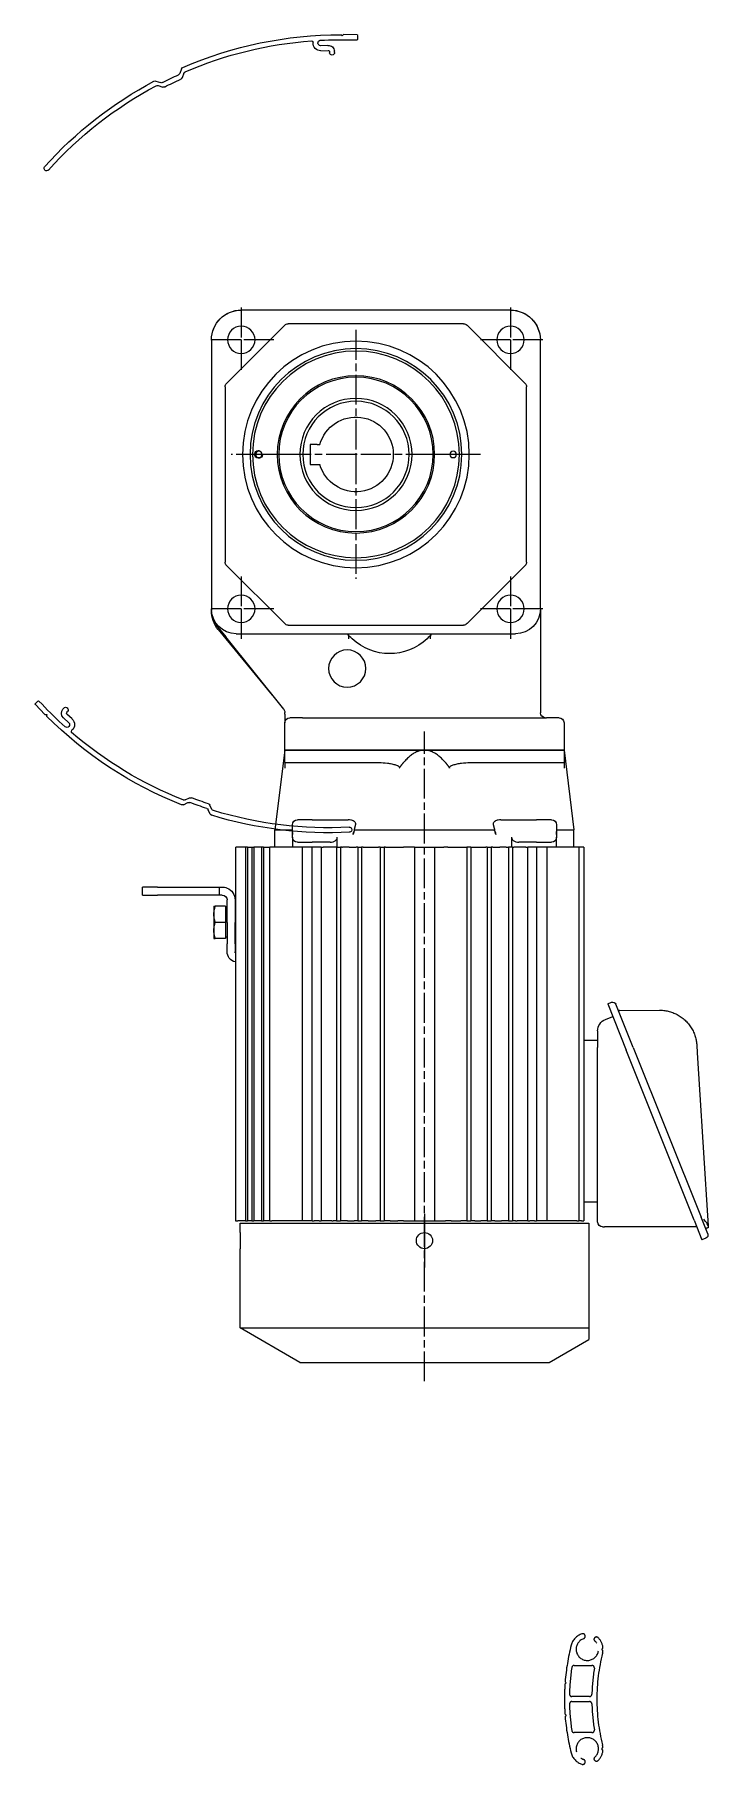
# Model space of a CAD drawing. Header units: millimetres. Extents: x 150937 to 394412, y 327166 to 584759.
# Drawn here: x 246488 to 246758, y 387586 to 388281 of the extents above; entities that cross this region are included whole.
import ezdxf

# ---------------------------------------------------------------- set-up
doc = ezdxf.new("R2010")
doc.units = ezdxf.units.MM
doc.linetypes.add('AM_ISO08W050', pattern=[18, 12, -1.5, 3, -1.5])
doc.linetypes.add('CENTER2', pattern=[28.575, 19.05, -3.175, 3.175, -3.175])
for name, color, linetype in [('1', 2, 'CENTER2'), ('AM_4', 3, 'Continuous'), ('AM_7', 4, 'AM_ISO08W050'), ('AM_VIS', 7, 'Continuous')]:
    doc.layers.add(name, color=color, linetype=linetype)

# ---------------------------------------------------------------- blocks, each defined once
blk = doc.blocks.new('sef')
for p, q in [((8556.46, 2349.95), (8556.44, 2351.3)), ((8556.73, 2351.61), (8562.25, 2351.71)), ((8558.54, 2349.63), (8556.77, 2349.65)), ((8562.25, 2351.71), (8562.76, 2351.22)), ((8562.76, 2351.22), (8563.25, 2351.73)), ((8565.8, 2344.54), (8565.83, 2345.04)), ((8567.83, 2344.92), (8567.8, 2344.42)), ((8571.25, 2345.27), (8568.35, 2345.39)), ((8568.47, 2347.38), (8571.37, 2347.27)), ((8626.32, 2336.18), (8627, 2334.36)), ((8627.2, 2337.99), (8627.87, 2336.17)), ((8636.6, 2331.24), (8634.75, 2330.63)), ((8637.46, 2333.05), (8635.62, 2332.44))]:
    blk.add_line(p, q)
for centre, radius, start, end in [((8556.74, 2351.31), 0.3, 91.09406, 181.15622), ((8556.76, 2349.95), 0.3, 181.15622, 270.92095), ((8563.15, 2191.7), 157.99, 86.97274, 91.67354), ((8563.15, 2191.7), 160, 66.61584, 89.97313), ((8571.43, 2348.27), 3, 266.60979, 4.823), ((8571.33, 2348.38), 1.11, 272.01301, 81.28653), ((8575.31, 2348.42), 0.901, 112.32863, 173.60781), ((8563.15, 2191.7), 157.99, 66.64721, 85.71093), ((8566.8, 2344.48), 1, 176.60979, 356.60979), ((8568.32, 2344.89), 2.5, 86.60979, 176.60979), ((8568.32, 2344.89), 0.5, 86.60979, 176.60979), ((8625.38, 2335.84), 1, 20.34237, 66.64721), ((8626.26, 2337.65), 1, 20.10135, 66.61584), ((8627.94, 2334.71), 1, 200.34237, 245.62898), ((8628.81, 2336.51), 1, 200.10135, 245.61148), ((8563.15, 2191.7), 157.99, 63.0138, 65.61148), ((8563.15, 2191.7), 155.99, 62.9963, 65.62898), ((8634.44, 2331.58), 1, 242.9963, 288.28291), ((8635.3, 2333.39), 1, 243.0138, 288.52393), ((8636.91, 2330.29), 1, 61.97807, 108.28291), ((8563.15, 2191.7), 157.99, 41.95912, 61.97807), ((8637.78, 2332.11), 1, 62.00944, 108.52393), ((8563.15, 2191.7), 160, 41.92245, 62.00944), ((8681.36, 2298.04), 1.01, 219.79272, 50.02221)]:
    blk.add_arc(centre, radius, start, end)
blk = doc.blocks.new('wefewf')
at = {"layer": '1'}
for points in [[(29174.43, -483.11, 0.317583), (29175.37, -483.78, 0.525667), (29176.39, -482.48, 0.26023), (29171.78, -478.13, 0.042202), (29157.15, -475.72), (29156.69, -476.18), (29156.15, -475.64, 0.016952), (29150.19, -475.44, 0.016952), (29144.23, -475.64), (29143.69, -476.18), (29143.22, -475.72, 0.042202), (29128.59, -478.13, 0.260031), (29123.99, -482.48, 0.506732), (29124.94, -483.78, 0.334191), (29125.95, -483.12, -3.653755), (29126.83, -487.61, 0.191193), (29126.17, -487.28, 0.633527), (29125.54, -488.98, 0.182471), (29129.71, -490.91), (29130.19, -490.43), (29130.67, -490.91, 0.043451), (29131.78, -490.73, -0.062062), (29150.19, -488.44, -0.062062), (29168.59, -490.73, 0.043451), (29169.71, -490.91), (29170.19, -490.43), (29170.67, -490.91, 0.182471), (29174.83, -488.98, 0.633527), (29174.21, -487.28, 0.191193), (29173.55, -487.61, -3.651156)], [(29148.21, -486.47, 0.03384), (29137.85, -487.44, -0.46218), (29136.69, -486.45), (29136.69, -479.36, -0.371616), (29137.54, -478.38, -0.031026), (29148.16, -477.46, -0.421123), (29149.19, -478.46), (29149.19, -485.47, -0.406722)], [(29151.19, -485.47), (29151.19, -478.46, -0.421123), (29152.21, -477.46, -0.031026), (29162.83, -478.38, -0.371616), (29163.69, -479.36), (29163.69, -486.45, -0.46218), (29162.53, -487.44, 0.03384), (29152.16, -486.47, -0.406722)]]:
    blk.add_lwpolyline(points, format="xyb", close=True, dxfattribs=at)
blk = doc.blocks.new('akk')
at = {"layer": 'AM_4'}
blk.add_arc((4724.37, -9121.9), 1.59, 260, 190, dxfattribs=at)
at = {"layer": 'AM_7'}
for p, q in [((4678.37, -9114.9), (4678.37, -9101.9)), ((4786.37, -9114.9), (4786.37, -9101.9)), ((4665.37, -9114.9), (4678.37, -9114.9)), ((4678.37, -9127.9), (4678.37, -9114.9)), ((4678.37, -9114.9), (4691.37, -9114.9)), ((4678.37, -9114.9), (4678.37, -9114.9)), ((4678.37, -9114.9), (4678.37, -9114.9)), ((4724.37, -9160.9), (4724.37, -9110.9)), ((4724.37, -9121.9), (4724.37, -9113.1)), ((4773.37, -9114.9), (4786.37, -9114.9)), ((4786.37, -9127.9), (4786.37, -9114.9)), ((4786.37, -9114.9), (4799.37, -9114.9)), ((4786.37, -9114.9), (4786.37, -9114.9)), ((4786.37, -9114.9), (4786.37, -9114.9)), ((4724.37, -9130.7), (4724.37, -9121.9)), ((4724.37, -9121.9), (4724.37, -9121.9)), ((4724.37, -9121.9), (4724.37, -9121.9)), ((4674.37, -9160.9), (4724.37, -9160.9)), ((4724.37, -9210.9), (4724.37, -9160.9)), ((4724.37, -9160.9), (4774.37, -9160.9)), ((4724.37, -9160.9), (4724.37, -9160.9)), ((4724.37, -9160.9), (4724.37, -9160.9)), ((4724.37, -9199.9), (4724.37, -9191.1)), ((5096.62, -9188.4), (4835.62, -9188.4)), ((5029.37, -9188.4), (5040.12, -9188.4)), ((5040.12, -9188.4), (5050.87, -9188.4)), ((5040.12, -9188.4), (5040.12, -9188.4)), ((5040.12, -9188.4), (5040.12, -9188.4)), ((4724.37, -9208.7), (4724.37, -9199.9)), ((4724.37, -9199.9), (4724.37, -9199.9)), ((4724.37, -9199.9), (4724.37, -9199.9)), ((4678.37, -9222.9), (4678.37, -9209.9)), ((4786.37, -9222.9), (4786.37, -9209.9)), ((4665.37, -9222.9), (4678.37, -9222.9)), ((4678.37, -9235.9), (4678.37, -9222.9)), ((4678.37, -9222.9), (4691.37, -9222.9)), ((4678.37, -9222.9), (4678.37, -9222.9)), ((4678.37, -9222.9), (4678.37, -9222.9)), ((4773.37, -9222.9), (4786.37, -9222.9)), ((4786.37, -9235.9), (4786.37, -9222.9)), ((4786.37, -9222.9), (4799.37, -9222.9)), ((4786.37, -9222.9), (4786.37, -9222.9)), ((4786.37, -9222.9), (4786.37, -9222.9))]:
    blk.add_line(p, q, dxfattribs=at)
at = {"layer": 'AM_VIS'}
for p, q in [((4901.32, -9075.2), (4898.12, -9075.2)), ((4898.12, -9078), (4898.12, -9075.2)), ((4898.12, -9081.29), (4898.12, -9078)), ((4901.32, -9075.2), (4901.32, -9078)), ((4901.32, -9078), (4901.32, -9081.29)), ((4898.12, -9081.29), (4898.12, -9106.21)), ((4901.32, -9106.21), (4901.32, -9081.29)), ((4678.37, -9102.9), (4678.42, -9102.9)), ((4678.42, -9102.9), (4786.42, -9102.9)), ((4786.42, -9102.9), (4787.07, -9102.9)), ((4793.7, -9105.53), (4797.65, -9108.69)), ((4794.7, -9105.64), (4821, -9127.3)), ((4901.32, -9106.21), (4898.12, -9106.21)), ((4898.12, -9106.21), (4898.12, -9107.2)), ((4901.32, -9107.2), (4901.32, -9106.21)), ((4905.82, -9103.9), (4918.82, -9103.9)), ((4905.82, -9103.9), (4905.82, -9104.48)), ((4905.82, -9108.6), (4905.82, -9104.48)), ((4912.32, -9108.6), (4912.32, -9104.48)), ((4918.82, -9103.9), (4918.82, -9104.48)), ((4918.82, -9108.6), (4918.82, -9104.48)), ((4666.37, -9222.9), (4666.37, -9114.9)), ((4666.42, -9222.9), (4666.42, -9114.9)), ((4672.5, -9132.31), (4695.83, -9108.99)), ((4697.25, -9108.4), (4767.59, -9108.4)), ((4769, -9108.99), (4792.33, -9132.31)), ((4796.42, -9112.9), (4796.42, -9224.9)), ((4826.74, -9131.96), (4797.65, -9108.69)), ((4882.12, -9112.51), (5032.12, -9112.51)), ((4882.12, -9112.51), (4882.12, -9112.79)), ((4882.12, -9113.53), (4882.12, -9112.79)), ((4882.12, -9116.59), (4882.12, -9113.53)), ((4912.32, -9109.2), (4903.32, -9109.2)), ((4903.32, -9112.4), (4912.32, -9112.4)), ((4905.82, -9108.6), (4912.32, -9108.6)), ((4906.5, -9108.6), (4906.5, -9109.2)), ((4908.32, -9112.4), (4908.32, -9112.51)), ((4912.32, -9108.6), (4918.82, -9108.6)), ((4912.32, -9109.2), (4920.98, -9109.2)), ((4920.98, -9112.4), (4912.32, -9112.4)), ((4916.32, -9112.4), (4916.32, -9112.51)), ((4918.13, -9108.6), (4918.13, -9109.2)), ((4923.58, -9109.2), (4920.98, -9109.2)), ((4920.98, -9112.4), (4923.58, -9112.4)), ((4924.12, -9109.2), (4923.58, -9109.2)), ((4923.58, -9112.4), (4924.12, -9112.4)), ((5032.12, -9112.51), (5032.12, -9112.79)), ((5032.12, -9112.79), (5032.12, -9113.53)), ((5032.12, -9116.59), (5032.12, -9113.53)), ((5033.12, -9114.4), (5033.12, -9254.4)), ((5036.87, -9114.4), (5033.12, -9114.4)), ((5075.12, -9114.4), (5043.37, -9114.4)), ((5075.12, -9114.4), (5075.12, -9254.4)), ((5089.12, -9138.4), (5075.12, -9114.4)), ((4882.12, -9116.59), (5032.12, -9116.59)), ((4882.12, -9117.39), (4882.12, -9116.59)), ((4882.12, -9117.39), (5032.12, -9117.39)), ((4882.12, -9117.39), (4882.12, -9119.17)), ((4882.12, -9119.17), (5032.12, -9119.17)), ((4882.12, -9119.17), (4882.12, -9119.92)), ((4882.12, -9119.92), (5032.12, -9119.92)), ((4882.12, -9123.04), (4882.12, -9119.92)), ((5032.12, -9116.59), (5032.12, -9117.39)), ((5032.12, -9119.17), (5032.12, -9117.39)), ((5032.12, -9119.17), (5032.12, -9119.92)), ((5032.12, -9123.04), (5032.12, -9119.92)), ((4843.12, -9132.4), (4875.12, -9128.4)), ((4882.12, -9128.4), (4875.12, -9128.4)), ((4875.12, -9128.4), (4875.12, -9135.17)), ((4882.12, -9123.04), (5032.12, -9123.04)), ((4882.12, -9123.84), (4882.12, -9123.04)), ((4882.12, -9123.84), (5032.12, -9123.84)), ((4882.12, -9123.84), (4882.12, -9126.4)), ((5032.12, -9126.4), (4882.12, -9126.4)), ((4882.12, -9127.2), (4882.12, -9126.4)), ((4882.12, -9139.34), (4882.12, -9127.2)), ((5032.12, -9123.04), (5032.12, -9123.84)), ((5032.12, -9126.4), (5032.12, -9123.84)), ((5032.12, -9126.4), (5032.12, -9127.2)), ((5032.12, -9139.34), (5032.12, -9127.2)), ((4671.92, -9204.07), (4671.92, -9133.73)), ((4792.92, -9133.73), (4792.92, -9204.07)), ((4828.65, -9132.4), (4827.99, -9132.4)), ((4828.65, -9132.4), (4832.12, -9132.4)), ((4830.12, -9139.4), (4830.12, -9134.4)), ((4843.12, -9132.4), (4832.12, -9132.4)), ((4848.12, -9132.4), (4843.12, -9132.4)), ((4843.12, -9139.4), (4843.12, -9132.4)), ((4843.12, -9132.4), (4843.12, -9139.4)), ((4848.12, -9132.4), (4848.12, -9139.4)), ((4848.12, -9132.4), (4850.37, -9132.4)), ((4878.12, -9135.4), (4873.12, -9135.4)), ((4878.12, -9135.4), (4882.12, -9135.4)), ((4720.37, -9142.6), (4728.37, -9142.6)), ((4720.37, -9145.41), (4720.37, -9142.6)), ((4728.37, -9142.6), (4728.37, -9145.41)), ((4830.12, -9139.4), (4830.12, -9237.4)), ((4843.12, -9139.4), (4843.12, -9188.4)), ((4843.12, -9237.4), (4843.12, -9139.4)), ((4848.12, -9139.4), (4848.12, -9170.18)), ((4871.12, -9143.4), (4871.12, -9137.4)), ((4880.12, -9137.4), (4880.12, -9143.4)), ((4882.12, -9139.34), (5032.12, -9139.34)), ((4882.12, -9141.21), (4882.12, -9139.34)), ((4882.12, -9143.4), (4882.12, -9141.21)), ((5032.12, -9143.4), (5032.12, -9139.34)), ((5089.12, -9138.4), (5089.12, -9188.4)), ((4720.37, -9145.41), (4720.37, -9146.44)), ((4728.37, -9145.41), (4728.37, -9146.44)), ((4871.12, -9143.4), (4871.12, -9157.75)), ((4880.12, -9150.57), (4880.12, -9143.4)), ((5032.12, -9143.4), (4882.12, -9143.4)), ((4882.12, -9144.2), (4882.12, -9143.4)), ((4882.12, -9146.1), (4882.12, -9144.2)), ((4882.12, -9146.9), (4882.12, -9146.1)), ((4882.12, -9146.9), (5032.12, -9146.9)), ((4882.12, -9146.9), (4882.12, -9147.78)), ((4882.12, -9148.72), (4882.12, -9147.78)), ((4882.12, -9152.54), (4882.12, -9148.72)), ((5032.12, -9143.4), (5032.12, -9144.2)), ((5032.12, -9146.1), (5032.12, -9144.2)), ((5032.12, -9146.1), (5032.12, -9146.9)), ((5032.12, -9147.78), (5032.12, -9146.9)), ((5032.12, -9149.88), (5032.12, -9147.78)), ((4882.12, -9153.43), (4878.12, -9153.43)), ((4882.12, -9153.11), (4882.12, -9152.54)), ((4882.12, -9153.11), (5032.12, -9153.11)), ((4882.12, -9153.11), (4882.12, -9154.7)), ((4882.12, -9154.7), (5032.12, -9154.7)), ((4882.12, -9155.27), (4882.12, -9154.7)), ((4882.12, -9155.27), (4882.12, -9155.57)), ((4882.12, -9158.2), (4882.12, -9155.57)), ((5032.12, -9151.19), (5032.12, -9149.88)), ((5032.12, -9151.19), (5032.12, -9151.83)), ((5032.12, -9152.43), (5032.12, -9151.83)), ((5032.12, -9153.11), (5032.12, -9152.43)), ((5032.12, -9153.11), (5032.12, -9154.7)), ((5032.12, -9155.27), (5032.12, -9154.7)), ((5032.12, -9157.52), (5032.12, -9155.27)), ((4875.12, -9160.71), (4875.12, -9216.1)), ((4882.12, -9158.2), (4882.12, -9160.14)), ((4882.12, -9160.14), (4882.12, -9160.94)), ((4882.12, -9161.6), (4882.12, -9160.94)), ((4882.12, -9161.6), (5032.12, -9161.6)), ((4882.12, -9161.6), (4882.12, -9163.2)), ((4882.12, -9163.2), (5032.12, -9163.2)), ((4882.12, -9163.78), (4882.12, -9163.2)), ((5032.12, -9157.52), (5032.12, -9160.14)), ((5032.12, -9160.94), (5032.12, -9160.14)), ((5032.12, -9161.6), (5032.12, -9160.94)), ((5032.12, -9161.6), (5032.12, -9163.2)), ((5032.12, -9163.78), (5032.12, -9163.2)), ((4882.12, -9163.78), (4882.12, -9165.83)), ((4882.12, -9165.83), (4882.12, -9168.94)), ((4882.12, -9168.94), (4882.12, -9169.96)), ((4882.12, -9170.6), (4882.12, -9169.96)), ((5032.12, -9165.83), (5032.12, -9163.78)), ((5032.12, -9165.83), (5032.12, -9168.94)), ((5032.12, -9169.96), (5032.12, -9168.94)), ((5032.12, -9170.6), (5032.12, -9169.96)), ((4882.12, -9170.6), (5032.12, -9170.6)), ((4882.12, -9170.6), (4882.12, -9172.2)), ((4882.12, -9172.2), (5032.12, -9172.2)), ((4882.12, -9172.8), (4882.12, -9172.2)), ((4882.12, -9172.8), (4882.12, -9174.63)), ((4882.12, -9174.63), (4882.12, -9177.75)), ((5032.12, -9170.6), (5032.12, -9172.2)), ((5032.12, -9172.8), (5032.12, -9172.2)), ((5032.12, -9174.63), (5032.12, -9172.8)), ((5032.12, -9174.63), (5032.12, -9177.75)), ((4882.12, -9177.75), (4882.12, -9178.99)), ((4882.12, -9178.99), (4882.12, -9179.97)), ((4882.12, -9180.68), (4882.12, -9179.97)), ((4882.12, -9184.4), (4882.12, -9180.68)), ((4882.12, -9184.4), (5032.12, -9184.4)), ((4882.12, -9184.4), (4882.12, -9192.4)), ((5032.12, -9178.99), (5032.12, -9177.75)), ((5032.12, -9179.97), (5032.12, -9178.99)), ((5032.12, -9179.97), (5032.12, -9180.68)), ((5032.12, -9180.68), (5032.12, -9184.4)), ((5032.12, -9184.4), (5032.12, -9192.4)), ((4843.12, -9188.4), (4843.12, -9237.4)), ((5089.12, -9188.4), (5089.12, -9238.4)), ((4882.12, -9192.4), (5032.12, -9192.4)), ((4882.12, -9192.4), (4882.12, -9196.12)), ((4882.12, -9196.83), (4882.12, -9196.12)), ((4882.12, -9197.81), (4882.12, -9196.83)), ((4882.12, -9197.81), (4882.12, -9199.05)), ((5032.12, -9192.4), (5032.12, -9196.12)), ((5032.12, -9196.12), (5032.12, -9196.83)), ((5032.12, -9197.81), (5032.12, -9196.83)), ((5032.12, -9199.05), (5032.12, -9197.81)), ((4882.12, -9199.05), (4882.12, -9202.93)), ((4882.12, -9202.93), (4882.12, -9204.78)), ((4882.12, -9204.78), (4882.12, -9205.4)), ((5032.12, -9199.05), (5032.12, -9202.93)), ((5032.12, -9204.78), (5032.12, -9202.93)), ((5032.12, -9205.4), (5032.12, -9204.78)), ((4695.83, -9228.81), (4672.5, -9205.49)), ((4792.33, -9205.49), (4769, -9228.81)), ((4848.12, -9206.62), (4848.12, -9237.4)), ((4882.12, -9205.4), (5032.12, -9205.4)), ((4882.12, -9206.98), (4882.12, -9205.4)), ((4882.12, -9206.98), (5032.12, -9206.98)), ((4882.12, -9206.98), (4882.12, -9207.62)), ((4882.12, -9207.62), (4882.12, -9208.62)), ((4882.12, -9208.62), (4882.12, -9210.97)), ((4882.12, -9210.97), (4882.12, -9213.02)), ((5032.12, -9205.4), (5032.12, -9206.98)), ((5032.12, -9207.62), (5032.12, -9206.98)), ((5032.12, -9208.62), (5032.12, -9207.62)), ((5032.12, -9208.62), (5032.12, -9210.97)), ((5032.12, -9213.02), (5032.12, -9210.97)), ((4871.12, -9219.05), (4871.12, -9233.4)), ((4882.12, -9213.6), (4882.12, -9213.02)), ((4882.12, -9213.6), (5032.12, -9213.6)), ((4882.12, -9213.6), (4882.12, -9215.2)), ((4882.12, -9215.2), (5032.12, -9215.2)), ((4882.12, -9215.86), (4882.12, -9215.2)), ((4882.12, -9215.86), (4882.12, -9216.66)), ((4882.12, -9216.66), (4882.12, -9218.6)), ((4882.12, -9221.23), (4882.12, -9218.6)), ((5032.12, -9213.6), (5032.12, -9213.02)), ((5032.12, -9213.6), (5032.12, -9215.2)), ((5032.12, -9215.86), (5032.12, -9215.2)), ((5032.12, -9216.66), (5032.12, -9215.86)), ((5032.12, -9216.66), (5032.12, -9219.28)), ((4878.12, -9223.38), (4882.12, -9223.38)), ((4882.12, -9221.23), (4882.12, -9221.53)), ((4882.12, -9221.53), (4882.12, -9222.1)), ((4882.12, -9222.1), (5032.12, -9222.1)), ((4882.12, -9223.7), (4882.12, -9222.1)), ((4882.12, -9223.7), (5032.12, -9223.7)), ((4882.12, -9223.7), (4882.12, -9224.26)), ((4882.12, -9228.08), (4882.12, -9224.26)), ((5032.12, -9221.53), (5032.12, -9219.28)), ((5032.12, -9222.1), (5032.12, -9221.53)), ((5032.12, -9222.1), (5032.12, -9223.7)), ((5032.12, -9224.37), (5032.12, -9223.7)), ((5032.12, -9224.97), (5032.12, -9224.37)), ((5032.12, -9224.97), (5032.12, -9225.61)), ((5032.12, -9226.92), (5032.12, -9225.61)), ((4767.59, -9229.4), (4697.25, -9229.4)), ((4880.12, -9233.4), (4880.12, -9226.23)), ((4882.12, -9229.02), (4882.12, -9228.08)), ((4882.12, -9229.02), (4882.12, -9229.9)), ((5032.12, -9229.9), (4882.12, -9229.9)), ((4882.12, -9230.7), (4882.12, -9229.9)), ((4882.12, -9232.6), (4882.12, -9230.7)), ((4882.12, -9233.4), (4882.12, -9232.6)), ((5032.12, -9229.02), (5032.12, -9226.92)), ((5032.12, -9229.9), (5032.12, -9229.02)), ((5032.12, -9229.9), (5032.12, -9230.7)), ((5032.12, -9232.6), (5032.12, -9230.7)), ((5032.12, -9232.6), (5032.12, -9233.4)), ((4678.42, -9234.9), (4678.37, -9234.9)), ((4786.42, -9234.9), (4678.42, -9234.9)), ((4786.42, -9234.9), (4793.05, -9234.9)), ((4793.05, -9234.9), (4828.12, -9234.9)), ((4830.12, -9242.4), (4830.12, -9237.4)), ((4843.12, -9244.4), (4843.12, -9237.4)), ((4843.12, -9237.4), (4843.12, -9244.4)), ((4848.12, -9237.4), (4848.12, -9244.4)), ((4871.12, -9239.4), (4871.12, -9233.4)), ((4880.12, -9233.4), (4880.12, -9239.4)), ((4882.12, -9233.4), (5032.12, -9233.4)), ((4882.12, -9235.59), (4882.12, -9233.4)), ((4882.12, -9237.46), (4882.12, -9235.59)), ((4882.12, -9249.6), (4882.12, -9237.46)), ((4882.12, -9237.46), (5032.12, -9237.46)), ((5032.12, -9237.46), (5032.12, -9233.4)), ((5032.12, -9249.6), (5032.12, -9237.46)), ((5089.12, -9238.4), (5079.78, -9254.4)), ((4832.12, -9244.4), (4843.12, -9244.4)), ((4843.12, -9244.4), (4848.12, -9244.4)), ((4843.12, -9244.4), (4875.12, -9248.4)), ((4848.12, -9244.4), (4850.37, -9244.4)), ((4873.12, -9241.4), (4878.12, -9241.4)), ((4875.12, -9241.63), (4875.12, -9248.4)), ((4882.12, -9241.4), (4878.12, -9241.4)), ((4882.12, -9248.4), (4875.12, -9248.4)), ((4882.12, -9250.4), (4882.12, -9249.6)), ((4882.12, -9250.4), (5032.12, -9250.4)), ((4882.12, -9251.4), (4882.12, -9250.4)), ((4882.12, -9252.4), (4882.12, -9251.4)), ((4882.12, -9252.4), (4963.38, -9252.4)), ((4959.62, -9252.4), (4959.62, -9257.9)), ((4963.38, -9252.4), (4967.12, -9252.4)), ((4967.12, -9252.4), (5017.12, -9252.4)), ((5017.12, -9252.4), (5020.86, -9252.4)), ((5020.86, -9252.4), (5032.12, -9252.4)), ((5024.62, -9257.9), (5024.62, -9252.4)), ((5032.12, -9249.6), (5032.12, -9250.4)), ((5032.12, -9251.4), (5032.12, -9250.4)), ((5032.12, -9251.4), (5032.12, -9252.4)), ((4955.94, -9257.9), (4962.63, -9257.9)), ((4967.12, -9257.9), (4962.63, -9257.9)), ((5017.12, -9257.9), (4967.12, -9257.9)), ((5032.62, -9257.9), (4968.87, -9257.9)), ((5033.12, -9254.4), (5075.12, -9254.4)), ((5034.62, -9259.9), (5034.62, -9260.68)), ((5034.62, -9297.7), (5034.62, -9260.68)), ((5075.12, -9254.4), (5079.78, -9254.4)), ((4945.05, -9261.93), (4944.42, -9263.51)), ((4945.05, -9261.93), (4963.63, -9269.35)), ((4962.51, -9272.14), (4945.15, -9265.2)), ((4947.65, -9266.61), (4947.58, -9282.66)), ((4951.3, -9261.05), (4950.14, -9263.96)), ((4962.51, -9272.14), (5030.77, -9299.39)), ((5031.89, -9296.61), (4963.63, -9269.35)), ((4961.65, -9297.7), (4964.65, -9297.89)), ((4964.65, -9297.89), (5017.44, -9301.15)), ((5017.44, -9301.15), (5019.54, -9301.28)), ((5019.54, -9301.28), (5034.23, -9302.19)), ((5037.46, -9302.06), (5030.77, -9299.39)), ((5031.89, -9296.61), (5039.78, -9299.76)), ((5034.23, -9302.19), (5034.95, -9302.23)), ((5034.95, -9302.23), (5034.95, -9301.94)), ((5039.15, -9301.34), (5039.78, -9299.76))]:
    blk.add_line(p, q, dxfattribs=at)
for centre, radius in [((4678.37, -9114.9), 5.5), ((4786.37, -9114.9), 5.5), ((4724.37, -9160.9), 45.5), ((4724.37, -9160.9), 42.5), ((4724.37, -9160.9), 41.5), ((4724.37, -9121.9), 1.3), ((4724.37, -9160.9), 31.58), ((4724.37, -9160.9), 31), ((4724.37, -9160.9), 22.5), ((4724.37, -9160.9), 21.35), ((4810.37, -9157.4), 7.47), ((4724.37, -9199.9), 1.3), ((4678.37, -9222.9), 5.5), ((4786.37, -9222.9), 5.5)]:
    blk.add_circle(centre, radius, dxfattribs=at)
for centre, radius, start, end in [((4678.37, -9114.9), 12, 90, 180), ((4678.42, -9114.9), 12, 90, 180), ((4786.42, -9112.9), 10, 0, 90), ((4787.07, -9114.9), 12, 50.52754, 90), ((4786.21, -9114.9), 12, 51.34019, 78.56998), ((4903.32, -9107.2), 5.2, 180, 202.61986), ((4903.32, -9107.2), 2, 180, 270), ((4697.25, -9110.4), 2, 90, 135), ((4767.59, -9110.4), 2, 45, 90), ((4903.32, -9107.2), 5.2, 202.61986, 270), ((4924.12, -9113.4), 4.2, 13.77415, 90), ((4924.12, -9113.4), 1, 63.46528, 90), ((5040.12, -9040.47), 74, 267.48293, 272.51707), ((4813.37, -9136.56), 12, 45.86921, 50.52754), ((4673.92, -9133.73), 2, 135, 180), ((4790.92, -9133.73), 2, 0, 45), ((4827.99, -9130.4), 2, 231.34019, 270), ((4832.12, -9134.4), 2, 90, 180), ((4873.12, -9137.4), 2, 90, 180), ((4878.12, -9137.4), 2, 0, 90), ((4724.37, -9160.9), 15, 105.46601, 74.53399), ((4782.37, -9174.4), 22, 43.17835, 50.33348), ((4782.37, -9174.4), 22, 316.82165, 43.17835), ((4782.37, -9174.4), 22, 309.66652, 316.82165), ((5040.12, -9188.4), 3.25, 0, 180), ((5040.12, -9188.4), 3.25, 180, 0), ((4673.92, -9204.07), 2, 180, 225), ((4790.92, -9204.07), 2, 315, 0), ((4678.37, -9222.9), 12, 180, 270), ((4678.42, -9222.9), 12, 180, 270), ((4786.42, -9224.9), 10, 270, 0), ((4697.25, -9227.4), 2, 225, 270), ((4767.59, -9227.4), 2, 270, 315), ((4828.12, -9236.9), 2, 0, 90), ((4873.12, -9239.4), 2, 180, 270), ((4878.12, -9239.4), 2, 270, 0), ((4832.12, -9242.4), 2, 180, 270), ((4955.94, -9262.9), 5, 90, 158.2335), ((5032.62, -9259.9), 2, 0, 90), ((4945.63, -9263.99), 1.3, 158.2335, 248.2335), ((4947.05, -9266.61), 0.6, 359.7335, 68.2335), ((5035.55, -9301.94), 0.6, 68.2335, 179.7335), ((5037.94, -9300.85), 1.3, 248.2335, 338.2335)]:
    blk.add_arc(centre, radius, start, end, dxfattribs=at)
for points, weights, degree in [([(4912.32, -9104.48), (4909.07, -9103.4), (4905.82, -9104.48)], [1, 1.15455095302, 1], 2), ([(4918.82, -9104.48), (4915.57, -9103.4), (4912.32, -9104.48)], [1, 1.15455095302, 1], 2), ([(4875.12, -9160.28), (4874.11, -9160.54), (4873.12, -9160.81)], [1.00003720709, 1.00004833342, 1.0000393223], 2), ([(4875.12, -9160.28), (4876.04, -9160.03), (4876.98, -9159.78)], [1.00013658702, 1.00014891198, 1.00014439032], 2), ([(4843.12, -9188.4), (4843.12, -9184.23), (4848.12, -9180.01)], [1, 1.00278629685, 1], 2), ([(4850.37, -9178.29), (4849.14, -9179.15), (4848.12, -9180.01)], [1.00931446186, 1.00921053221, 1.00887388587], 2), ([(4848.12, -9196.79), (4843.12, -9192.57), (4843.12, -9188.4)], [1, 1.00278629685, 1], 2), ([(4848.12, -9196.79), (4849.14, -9197.65), (4850.37, -9198.51)], [1.00887388587, 1.00921053221, 1.00931446186], 2), ([(4873.12, -9215.99), (4874.11, -9216.26), (4875.12, -9216.52)], [1.00003932231, 1.00004833342, 1.00003720709], 2), ([(4876.98, -9217.02), (4876.04, -9216.77), (4875.12, -9216.52)], [1.00014439032, 1.00014891198, 1.00013658702], 2), ([(4947.58, -9282.66), (4947.54, -9291.05), (4953.27, -9297.18), (4961.65, -9297.7)], [1, 0.818004191715, 0.818004191715, 1], 3)]:
    blk.add_rational_spline(points, weights, degree=degree, dxfattribs=at)
blk.add_open_spline([(4928.22, -9112.51), (4928.21, -9112.47), (4928.2, -9112.43), (4928.2, -9112.4)], degree=3, dxfattribs=at)
for points, knots in [([(4875.12, -9135.17), (4875.12, -9135.2), (4875.13, -9135.22), (4875.18, -9135.25), (4875.21, -9135.26), (4875.29, -9135.29), (4875.34, -9135.3), (4875.46, -9135.32), (4875.52, -9135.33), (4875.71, -9135.36), (4875.84, -9135.37), (4876.23, -9135.39), (4876.51, -9135.4), (4876.86, -9135.4), (4876.92, -9135.4), (4876.98, -9135.4)], [7.952214, 7.952214, 7.952214, 7.952214, 8.08843, 8.08843, 8.224645, 8.224645, 8.421587, 8.421587, 8.61853, 8.61853, 9.012415, 9.012415, 9.873917, 9.873917, 10.056688, 10.056688, 10.056688, 10.056688]), ([(4880.12, -9150.57), (4880.12, -9150.93), (4880.06, -9151.32), (4879.82, -9152.09), (4879.63, -9152.46), (4879.23, -9152.93), (4879.05, -9153.1), (4878.72, -9153.29), (4878.61, -9153.34), (4878.37, -9153.41), (4878.24, -9153.43), (4878.12, -9153.43)], [4.020419, 4.020419, 4.020419, 4.020419, 5.368483, 5.368483, 6.716546, 6.716546, 7.471469, 7.471469, 7.848931, 7.848931, 8.226393, 8.226393, 8.226393, 8.226393]), ([(4796.68, -9157.69), (4796.71, -9157.72), (4796.75, -9157.74), (4796.9, -9157.83), (4797.05, -9157.87), (4797.39, -9157.92), (4797.58, -9157.92), (4797.98, -9157.93), (4798.19, -9157.92), (4798.41, -9157.92), (4798.41, -9157.92), (4798.42, -9157.92)], [10.017596, 10.017596, 10.017596, 10.017596, 10.287081, 10.287081, 11.20423, 11.20423, 12.079964, 12.079964, 12.971714, 12.971714, 12.990748, 12.990748, 12.990748, 12.990748]), ([(4873.12, -9160.81), (4873.04, -9160.83), (4872.97, -9160.84), (4872.9, -9160.85), (4872.8, -9160.85), (4872.7, -9160.85), (4872.51, -9160.8), (4872.41, -9160.76), (4872.22, -9160.65), (4872.1, -9160.56), (4871.9, -9160.36), (4871.81, -9160.25), (4871.61, -9159.95), (4871.51, -9159.74), (4871.34, -9159.29), (4871.27, -9159.06), (4871.15, -9158.46), (4871.12, -9158.1), (4871.12, -9157.75)], [-0.217066, -0.217066, -0.217066, -0.217066, 0, 0, 0, 0.286683, 0.286683, 0.573367, 0.573367, 1.009621, 1.009621, 1.445876, 1.445876, 2.232259, 2.232259, 3.018642, 3.018642, 4.187668, 4.187668, 4.187668, 4.187668]), ([(4876.98, -9159.78), (4876.92, -9159.8), (4876.86, -9159.81), (4876.51, -9159.91), (4876.23, -9160), (4875.84, -9160.14), (4875.71, -9160.2), (4875.52, -9160.29), (4875.46, -9160.33), (4875.34, -9160.4), (4875.29, -9160.44), (4875.21, -9160.51), (4875.18, -9160.55), (4875.13, -9160.62), (4875.12, -9160.66), (4875.12, -9160.71)], [5.847741, 5.847741, 5.847741, 5.847741, 6.030512, 6.030512, 6.892014, 6.892014, 7.285899, 7.285899, 7.482841, 7.482841, 7.679784, 7.679784, 7.815999, 7.815999, 7.952214, 7.952214, 7.952214, 7.952214]), ([(4848.12, -9170.18), (4848.12, -9171.24), (4848.2, -9172.4), (4848.44, -9174.12), (4848.54, -9174.69), (4848.71, -9175.52), (4848.78, -9175.79), (4848.92, -9176.32), (4848.99, -9176.58), (4849.15, -9177.05), (4849.24, -9177.29), (4849.39, -9177.63), (4849.45, -9177.74), (4849.57, -9177.96), (4849.64, -9178.05), (4849.74, -9178.18), (4849.78, -9178.21), (4849.85, -9178.28), (4849.89, -9178.31), (4849.96, -9178.34), (4849.99, -9178.35), (4850.05, -9178.37), (4850.09, -9178.37), (4850.15, -9178.37), (4850.18, -9178.37), (4850.24, -9178.35), (4850.27, -9178.34), (4850.32, -9178.31), (4850.34, -9178.3), (4850.37, -9178.29)], [6.101558, 6.101558, 6.101558, 6.101558, 9.280403, 9.280403, 10.869826, 10.869826, 11.664537, 11.664537, 12.459249, 12.459249, 13.151804, 13.151804, 13.498082, 13.498082, 13.844359, 13.844359, 13.981552, 13.981552, 14.118744, 14.118744, 14.208669, 14.208669, 14.298593, 14.298593, 14.388518, 14.388518, 14.478442, 14.478442, 14.552617, 14.552617, 14.552617, 14.552617]), ([(4798.42, -9190.88), (4798.41, -9190.88), (4798.41, -9190.88), (4798.19, -9190.88), (4797.98, -9190.87), (4797.57, -9190.88), (4797.39, -9190.88), (4797.05, -9190.93), (4796.9, -9190.97), (4796.75, -9191.06), (4796.71, -9191.08), (4796.68, -9191.11)], [-0.014609, -0.014609, -0.014609, -0.014609, 0, 0, 0.641803, 0.641803, 1.272621, 1.272621, 1.930517, 1.930517, 2.121598, 2.121598, 2.121598, 2.121598]), ([(4850.37, -9198.51), (4850.34, -9198.5), (4850.32, -9198.49), (4850.27, -9198.46), (4850.24, -9198.45), (4850.18, -9198.43), (4850.15, -9198.43), (4850.09, -9198.43), (4850.05, -9198.43), (4849.99, -9198.45), (4849.96, -9198.46), (4849.89, -9198.5), (4849.85, -9198.52), (4849.78, -9198.59), (4849.74, -9198.62), (4849.64, -9198.75), (4849.57, -9198.85), (4849.45, -9199.06), (4849.39, -9199.17), (4849.24, -9199.51), (4849.15, -9199.75), (4848.99, -9200.22), (4848.92, -9200.48), (4848.78, -9201.01), (4848.71, -9201.28), (4848.54, -9202.11), (4848.44, -9202.68), (4848.2, -9204.4), (4848.12, -9205.56), (4848.12, -9206.62)], [14.04457, 14.04457, 14.04457, 14.04457, 14.118744, 14.118744, 14.208669, 14.208669, 14.298593, 14.298593, 14.388518, 14.388518, 14.478442, 14.478442, 14.615635, 14.615635, 14.752828, 14.752828, 15.099105, 15.099105, 15.445383, 15.445383, 16.137938, 16.137938, 16.932649, 16.932649, 17.72736, 17.72736, 19.316783, 19.316783, 22.495629, 22.495629, 22.495629, 22.495629]), ([(4871.12, -9219.05), (4871.12, -9218.7), (4871.15, -9218.34), (4871.27, -9217.74), (4871.34, -9217.51), (4871.51, -9217.06), (4871.61, -9216.85), (4871.81, -9216.55), (4871.9, -9216.44), (4872.1, -9216.24), (4872.22, -9216.15), (4872.41, -9216.04), (4872.51, -9216), (4872.7, -9215.95), (4872.8, -9215.95), (4872.9, -9215.95), (4872.97, -9215.96), (4873.04, -9215.97), (4873.12, -9215.99)], [-4.187668, -4.187668, -4.187668, -4.187668, -3.018642, -3.018642, -2.232259, -2.232259, -1.445876, -1.445876, -1.009621, -1.009621, -0.573367, -0.573367, -0.286683, -0.286683, 0, 0, 0, 0.217066, 0.217066, 0.217066, 0.217066]), ([(4875.12, -9216.1), (4875.12, -9216.14), (4875.13, -9216.18), (4875.18, -9216.25), (4875.21, -9216.29), (4875.29, -9216.36), (4875.34, -9216.4), (4875.46, -9216.47), (4875.52, -9216.51), (4875.71, -9216.6), (4875.84, -9216.66), (4876.23, -9216.8), (4876.51, -9216.89), (4876.86, -9216.99), (4876.92, -9217), (4876.98, -9217.02)], [7.952214, 7.952214, 7.952214, 7.952214, 8.08843, 8.08843, 8.224645, 8.224645, 8.421587, 8.421587, 8.61853, 8.61853, 9.012415, 9.012415, 9.873917, 9.873917, 10.056688, 10.056688, 10.056688, 10.056688]), ([(4878.12, -9223.38), (4878.24, -9223.38), (4878.37, -9223.39), (4878.61, -9223.46), (4878.72, -9223.51), (4879.05, -9223.7), (4879.23, -9223.87), (4879.63, -9224.34), (4879.82, -9224.71), (4880.06, -9225.48), (4880.12, -9225.87), (4880.12, -9226.23)], [8.226393, 8.226393, 8.226393, 8.226393, 8.603854, 8.603854, 8.981316, 8.981316, 9.736239, 9.736239, 11.084303, 11.084303, 12.432366, 12.432366, 12.432366, 12.432366]), ([(4876.98, -9241.4), (4876.92, -9241.4), (4876.86, -9241.4), (4876.51, -9241.4), (4876.23, -9241.41), (4875.84, -9241.43), (4875.71, -9241.44), (4875.52, -9241.47), (4875.46, -9241.48), (4875.34, -9241.5), (4875.29, -9241.51), (4875.21, -9241.54), (4875.18, -9241.55), (4875.13, -9241.59), (4875.12, -9241.6), (4875.12, -9241.63)], [5.847741, 5.847741, 5.847741, 5.847741, 6.030512, 6.030512, 6.892014, 6.892014, 7.285899, 7.285899, 7.482841, 7.482841, 7.679784, 7.679784, 7.815999, 7.815999, 7.952214, 7.952214, 7.952214, 7.952214]), ([(5034.23, -9302.19), (5034.08, -9302.18), (5033.91, -9302.13), (5033.52, -9301.96), (5033.28, -9301.82), (5032.78, -9301.48), (5032.51, -9301.27), (5032.02, -9300.87), (5031.78, -9300.66), (5031.55, -9300.45), (5031.55, -9300.45), (5031.55, -9300.45)], [0, 0, 0, 0, 0.679898, 0.679898, 1.5537, 1.5537, 2.545344, 2.545344, 3.464459, 3.464459, 3.46771, 3.46771, 3.46771, 3.46771])]:
    blk.add_open_spline(points, degree=3, knots=knots, dxfattribs=at)

msp = doc.modelspace()

# ---------------------------------------------------------------- block references
at = {"xscale": -1}
msp.add_blockref('sef', (255174.113, 385929.367), dxfattribs=at)
msp.add_blockref('sef', (255174.113, 385929.367), dxfattribs=at)
for name, p, rotation in [('akk', (237456.008, 392836.857), 90), ('sef', (242100.586, 395725.373), 135.0000000000001), ('sef', (242100.586, 395725.373), 135.0000000000001)]:
    msp.add_blockref(name, p, dxfattribs=dict(at, rotation=rotation))
at = {"rotation": 90}
msp.add_blockref('wefewf', (246225.136, 358462.42), dxfattribs=at)

doc.saveas('drawing.dxf')
